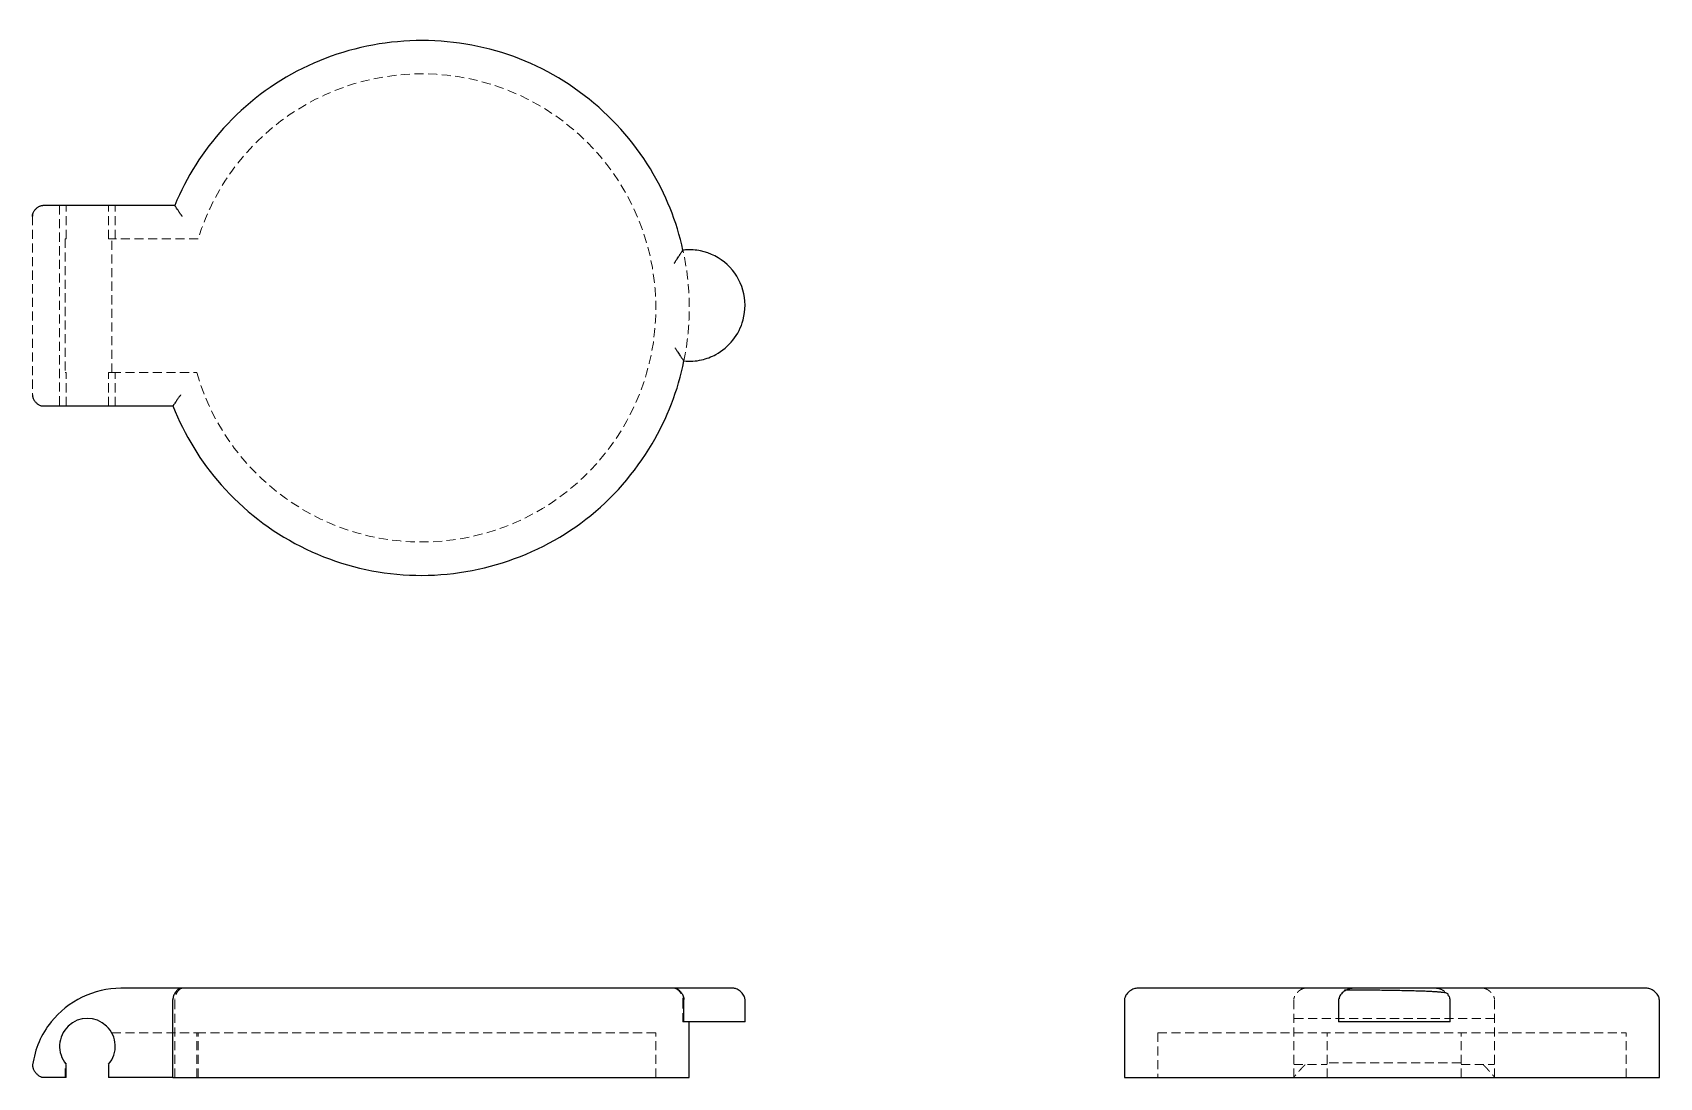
# Model space of a CAD drawing. Header units: millimetres. Extents: x 33 to 261, y 51 to 197.
import ezdxf

# ---------------------------------------------------------------- set-up
doc = ezdxf.new("R2010")
doc.units = ezdxf.units.MM
doc.linetypes.add('HIDDEN', pattern=[1.905, 1.27, -0.635])

msp = doc.modelspace()

# ---------------------------------------------------------------- linework, layer by layer
at = {"color": 7, "linetype": 'Continuous', "lineweight": 25}
for p, q in [((33.29, 171.32), (33.29, 171.11)), ((53.15, 172.61), (45.62, 172.61)), ((45.62, 144.57), (52.9, 144.57)), ((53.97, 63.17), (45.62, 63.17)), ((52.9, 50.71), (52.9, 61.61)), ((124.33, 58.5), (124.33, 61.61)), ((132.86, 58.5), (132.86, 61.61)), ((185.89, 61.61), (185.89, 50.71)), ((215.84, 61.63), (215.82, 61.61)), ((215.83, 61.61), (215.83, 58.5)), ((215.87, 61.61), (215.87, 61.61)), ((215.91, 61.74), (215.89, 61.72)), ((231.41, 58.5), (231.41, 61.61)), ((260.67, 61.61), (260.66, 61.61)), ((260.67, 50.71), (260.67, 61.61)), ((132.86, 58.5), (124.33, 58.5)), ((125.07, 50.71), (125.07, 58.5)), ((231.41, 58.5), (215.83, 58.5)), ((37.99, 50.71), (37.99, 52.54)), ((43.91, 52.54), (43.91, 50.71)), ((37.99, 50.71), (34.83, 50.71)), ((52.9, 50.71), (43.91, 50.71)), ((52.9, 50.71), (125.07, 50.71)), ((185.89, 50.71), (260.67, 50.71))]:
    msp.add_line(p, q, dxfattribs=at)
at = {"color": 7, "linetype": 'HIDDEN', "lineweight": 18}
for p, q in [((33.29, 171.11), (33.29, 145.87)), ((37.05, 172.61), (37.05, 144.57)), ((37.99, 167.94), (37.99, 172.61)), ((43.91, 167.94), (43.91, 172.61)), ((44.84, 167.94), (44.84, 172.61)), ((37.99, 167.94), (37.83, 167.94)), ((37.83, 167.94), (37.83, 149.25)), ((44.36, 167.94), (43.91, 167.94)), ((44.36, 149.25), (44.36, 167.94)), ((56.42, 167.94), (44.36, 167.94)), ((37.83, 149.25), (37.99, 149.25)), ((37.99, 144.57), (37.99, 149.25)), ((43.91, 144.57), (43.91, 149.25)), ((43.91, 149.25), (44.36, 149.25)), ((44.36, 149.25), (56.24, 149.25)), ((44.84, 144.57), (44.84, 149.25)), ((53.15, 50.71), (53.15, 61.61)), ((124.19, 61.61), (124.19, 58.5)), ((185.91, 61.61), (185.9, 61.61)), ((209.57, 50.71), (209.57, 61.61)), ((215.88, 61.75), (215.86, 61.61)), ((215.86, 58.5), (215.86, 61.61)), ((231.32, 61.8), (231.36, 61.61)), ((231.36, 61.61), (231.36, 58.5)), ((237.61, 50.71), (237.61, 61.61)), ((44.36, 56.94), (56.24, 56.94)), ((56.24, 50.71), (56.24, 56.94)), ((56.24, 56.94), (120.4, 56.94)), ((56.42, 50.71), (56.42, 56.94)), ((120.4, 50.71), (120.4, 56.94)), ((124.19, 58.5), (124.33, 58.5)), ((190.57, 56.94), (256, 56.94)), ((190.57, 56.94), (190.57, 50.71)), ((237.61, 58.96), (209.57, 58.96)), ((214.25, 50.71), (214.25, 56.94)), ((232.94, 50.71), (232.94, 56.94)), ((256, 50.71), (256, 56.94)), ((37.83, 50.71), (37.83, 52.73)), ((209.57, 52.54), (214.25, 52.54)), ((232.94, 52.73), (214.25, 52.73)), ((232.94, 52.54), (237.61, 52.54))]:
    msp.add_line(p, q, dxfattribs=at)
at = {"color": 7, "linetype": 'HIDDEN', "lineweight": 18, "flags": 128}
for points in [[(209.57, 61.61), (209.57, 61.61)], [(211.13, 63.17), (211.13, 63.17)], [(236.06, 63.17), (236.06, 63.17)], [(237.61, 61.61), (237.61, 61.61)], [(33.28, 52.49), (33.28, 52.49)], [(34.83, 50.71), (34.83, 50.71)]]:
    msp.add_lwpolyline(points, dxfattribs=at)
at = {"color": 7, "linetype": 'HIDDEN', "lineweight": 18}
for radius, start, end in [(32.72, 196.0377, 162.8329), (37.39, 348.5525, 12.4691)]:
    msp.add_arc((87.68, 158.28), radius, start, end, dxfattribs=at)
at = {"color": 7, "linetype": 'Continuous', "lineweight": 25}
msp.add_arc((40.95, 55.07), 3.89, 319.4642, 220.5358, dxfattribs=at)
for points, knots in [([(124.19, 166.36), (123.3, 170.38), (120.02, 178.55), (110.92, 188.67), (94.08, 197.21), (74.37, 195.45), (59.62, 184.17), (54.79, 176.58), (53.15, 172.61)], [-0.000039, -0.000039, -0.000039, -0.000039, 0.376964, 0.80377, 1.230576, 2.084189, 2.510995, 2.904854, 2.904854, 2.904854, 2.904854]), ([(33.28, 171.06), (33.28, 171.08), (33.27, 171.14), (33.28, 171.24), (33.29, 171.34), (33.32, 171.46), (33.38, 171.61), (33.46, 171.76), (33.58, 171.93), (33.71, 172.09), (33.86, 172.24), (34, 172.35), (34.16, 172.45), (34.3, 172.52), (34.45, 172.57), (34.58, 172.61), (34.67, 172.61), (34.71, 172.61)], [0, 0, 0, 0, 0.039342, 0.085116, 0.137827, 0.198114, 0.266592, 0.357919, 0.453805, 0.552769, 0.635983, 0.714288, 0.786395, 0.851078, 0.907851, 0.957247, 1, 1, 1, 1]), ([(45.62, 172.61), (42.77, 172.61), (39.94, 172.61), (37.41, 172.61), (36.95, 172.61), (36.16, 172.61), (35.15, 172.61), (34.71, 172.61), (34.71, 172.61)], [0, 0, 0, 0, 0.5, 0.5, 0.625, 0.625, 0.75, 1, 1, 1, 1]), ([(54.2, 171.06), (54.18, 171.08), (54.15, 171.14), (54.08, 171.23), (54.01, 171.34), (53.92, 171.46), (53.85, 171.57), (53.76, 171.7), (53.67, 171.84), (53.57, 171.98), (53.46, 172.14), (53.35, 172.31), (53.26, 172.45), (53.2, 172.53), (53.17, 172.58), (53.15, 172.61), (53.15, 172.61), (53.15, 172.61)], [0, 0, 0, 0, 0.036615, 0.08006, 0.130891, 0.189752, 0.257428, 0.291141, 0.396207, 0.470712, 0.533359, 0.673621, 0.790219, 0.851271, 0.90671, 0.95626, 1, 1, 1, 1]), ([(122.97, 164.49), (122.99, 164.52), (123.03, 164.58), (123.09, 164.69), (123.17, 164.82), (123.26, 164.97), (123.39, 165.18), (123.54, 165.4), (123.67, 165.6), (123.78, 165.78), (123.89, 165.93), (123.99, 166.07), (124.06, 166.18), (124.12, 166.26), (124.16, 166.32), (124.18, 166.35), (124.19, 166.35), (124.19, 166.36)], [0, 0, 0, 0, 0.035996, 0.079644, 0.131559, 0.192474, 0.26329, 0.394279, 0.491996, 0.550243, 0.64491, 0.730161, 0.804757, 0.862166, 0.913905, 0.95977, 1, 1, 1, 1]), ([(124.33, 150.86), (125.16, 150.78), (126.69, 150.88), (129.15, 151.8), (131.34, 153.65), (132.97, 156.86), (132.93, 160.88), (130.64, 164.62), (127.38, 166.29), (125.14, 166.44), (124.31, 166.37), (124.19, 166.36)], [-0.0001127, -0.0001127, -0.0001127, -0.0001127, 0.063467, 0.1175623, 0.1987052, 0.2798481, 0.3880387, 0.4962292, 0.6044198, 0.6585151, 0.6679049, 0.6679049, 0.6679049, 0.6679049]), ([(123.08, 152.71), (123.1, 152.68), (123.15, 152.59), (123.24, 152.45), (123.35, 152.27), (123.49, 152.05), (123.64, 151.82), (123.78, 151.62), (123.9, 151.46), (123.99, 151.32), (124.07, 151.2), (124.15, 151.09), (124.21, 151.01), (124.26, 150.94), (124.3, 150.89), (124.32, 150.86), (124.32, 150.86), (124.33, 150.86)], [0, 0, 0, 0, 0.043367, 0.100364, 0.172837, 0.263167, 0.383437, 0.481015, 0.550153, 0.622872, 0.692665, 0.75857, 0.819555, 0.874421, 0.922459, 0.964091, 1, 1, 1, 1]), ([(52.9, 144.57), (54.49, 140.52), (59.27, 132.73), (70.32, 124.16), (88.72, 118.79), (108.02, 124.37), (120.28, 138.44), (123.5, 146.77), (124.33, 150.86)], [-0.000018, -0.000018, -0.000018, -0.000018, 0.399125, 0.831846, 1.264568, 2.130011, 2.562733, 2.945645, 2.945645, 2.945645, 2.945645]), ([(33.29, 146.13), (33.28, 146.11), (33.28, 146.06), (33.28, 145.98), (33.29, 145.9), (33.3, 145.8), (33.33, 145.7), (33.38, 145.57), (33.46, 145.42), (33.58, 145.25), (33.72, 145.09), (33.86, 144.95), (34.01, 144.83), (34.17, 144.74), (34.32, 144.66), (34.46, 144.61), (34.59, 144.58), (34.68, 144.57), (34.71, 144.57)], [0, 0, 0, 0, 0.032826, 0.0700951, 0.111937, 0.1584976, 0.209947, 0.2664894, 0.3578605, 0.4540451, 0.5526641, 0.6381776, 0.7179613, 0.7910522, 0.8562517, 0.9124831, 0.9601181, 1, 1, 1, 1]), ([(53.97, 146.13), (53.96, 146.1), (53.92, 146.05), (53.85, 145.95), (53.78, 145.85), (53.69, 145.72), (53.6, 145.59), (53.51, 145.46), (53.42, 145.33), (53.33, 145.21), (53.22, 145.05), (53.1, 144.88), (53.01, 144.74), (52.95, 144.65), (52.92, 144.61), (52.9, 144.58), (52.9, 144.57), (52.9, 144.57)], [0, 0, 0, 0, 0.036285, 0.079536, 0.130366, 0.189487, 0.257761, 0.325429, 0.396887, 0.463521, 0.534198, 0.67402, 0.790899, 0.851749, 0.907008, 0.956398, 1, 1, 1, 1]), ([(34.71, 144.57), (34.71, 144.57), (35.15, 144.57), (36.16, 144.57), (36.95, 144.57), (37.41, 144.57), (39.94, 144.57), (42.77, 144.57), (45.62, 144.57)], [0, 0, 0, 0, 0.25, 0.375, 0.375, 0.5, 0.5, 1, 1, 1, 1]), ([(45.62, 63.17), (41.89, 63.17), (36.02, 60.33), (33.61, 54.67), (33.29, 52.49)], [0.0500543, 0.0500543, 0.0500543, 0.0500543, 0.3638313, 0.5493864, 0.5493864, 0.5493864, 0.5493864]), ([(53.97, 63.17), (53.96, 63.17), (53.92, 63.17), (53.85, 63.15), (53.78, 63.12), (53.69, 63.08), (53.6, 63.01), (53.51, 62.93), (53.42, 62.84), (53.33, 62.74), (53.22, 62.59), (53.1, 62.39), (53.01, 62.17), (52.95, 61.99), (52.92, 61.86), (52.9, 61.73), (52.9, 61.65), (52.9, 61.61)], [0, 0, 0, 0, 0.036285, 0.079536, 0.130366, 0.189487, 0.257761, 0.325429, 0.396887, 0.463521, 0.534198, 0.67402, 0.790899, 0.851749, 0.907008, 0.956398, 1, 1, 1, 1]), ([(123.08, 63.17), (122.46, 63.17), (121.2, 63.17), (117.52, 63.17), (115.1, 63.17), (110.8, 63.17), (109.25, 63.17), (105.97, 63.17), (100.78, 63.17), (93.06, 63.17), (87.14, 63.17), (83.22, 63.17), (81.26, 63.17), (77.43, 63.17), (75.55, 63.17), (71.92, 63.17), (70.17, 63.17), (65.17, 63.17), (62.19, 63.17), (57.27, 63.17), (55.32, 63.17), (53.97, 63.17)], [0, 0, 0, 0, 0.125, 0.125, 0.25, 0.25, 0.3125, 0.3125, 0.375, 0.5, 0.5625, 0.5625, 0.625, 0.625, 0.6875, 0.6875, 0.75, 0.75, 0.875, 0.875, 1, 1, 1, 1]), ([(123.08, 63.17), (123.1, 63.17), (123.15, 63.17), (123.24, 63.15), (123.35, 63.1), (123.49, 63.03), (123.64, 62.91), (123.78, 62.77), (123.9, 62.65), (123.99, 62.52), (124.07, 62.38), (124.15, 62.24), (124.21, 62.1), (124.26, 61.97), (124.3, 61.84), (124.32, 61.72), (124.32, 61.65), (124.33, 61.61)], [0, 0, 0, 0, 0.043367, 0.100364, 0.172837, 0.263167, 0.383437, 0.481015, 0.550153, 0.622872, 0.692665, 0.75857, 0.819555, 0.874421, 0.922459, 0.964091, 1, 1, 1, 1]), ([(131.3, 63.17), (131.3, 63.17), (131.25, 63.17), (131.03, 63.17), (130.86, 63.17), (130.41, 63.17), (130.14, 63.17), (129.5, 63.17), (129.14, 63.17), (128.34, 63.17), (127.91, 63.17), (126.99, 63.17), (126.52, 63.17), (125.06, 63.17), (124.06, 63.17), (123.08, 63.17)], [0, 0, 0, 0, 0.125, 0.125, 0.25, 0.25, 0.375, 0.375, 0.5, 0.5, 0.625, 0.625, 0.75, 0.75, 1, 1, 1, 1]), ([(132.86, 61.61), (132.85, 61.68), (132.84, 61.84), (132.69, 62.21), (132.35, 62.66), (131.9, 63), (131.53, 63.15), (131.37, 63.16), (131.3, 63.17)], [0, 0, 0, 0, 0.088661, 0.203849, 0.499447, 0.796044, 0.911048, 1, 1, 1, 1]), ([(187.62, 63.17), (187.45, 63.15), (187.07, 63.1), (186.44, 62.66), (185.97, 62.07), (185.92, 61.76), (185.89, 61.61)], [0, 0, 0, 0, 0.232811, 0.496154, 0.761228, 1, 1, 1, 1]), ([(217.71, 63.17), (213.79, 63.17), (210.02, 63.17), (203.07, 63.17), (199.87, 63.17), (195.81, 63.17), (194.58, 63.17), (192.4, 63.17), (189.55, 63.17), (188.01, 63.17), (187.62, 63.17)], [0, 0, 0, 0, 0.25, 0.25, 0.5, 0.5, 0.625, 0.625, 0.75, 1, 1, 1, 1]), ([(216.71, 62.8), (216.62, 62.75), (216.34, 62.59), (216.07, 62.24), (215.9, 61.9), (215.88, 61.78), (215.88, 61.75)], [0, 0, 0, 0, 0.2229, 0.743898, 0.943552, 1, 1, 1, 1]), ([(231.16, 62.18), (231.16, 62.2), (231.15, 62.27), (231.13, 62.36), (231.03, 62.44), (230.81, 62.52), (230.47, 62.58), (230.01, 62.63), (229.45, 62.67), (228.84, 62.71), (228.12, 62.74), (227.3, 62.77), (226.39, 62.8), (225.42, 62.82), (224.4, 62.84), (223.37, 62.86), (222.35, 62.88), (221.36, 62.89), (220.44, 62.9), (219.6, 62.91), (218.85, 62.92), (218.22, 62.92), (217.7, 62.92), (217.26, 62.92), (216.92, 62.91), (216.72, 62.9), (216.62, 62.88), (216.64, 62.86), (216.65, 62.86)], [0, 0, 0, 0, 0.008392, 0.036957, 0.079868, 0.115886, 0.157068, 0.20269, 0.239373, 0.277805, 0.317713, 0.35884, 0.400903, 0.443627, 0.486781, 0.530128, 0.573401, 0.616363, 0.6588, 0.700441, 0.741008, 0.780288, 0.818087, 0.854205, 0.899219, 0.939923, 0.97591, 1, 1, 1, 1]), ([(229.49, 63.17), (229.66, 63.17), (229.77, 63.17), (229.87, 63.17), (229.86, 63.17), (229.66, 63.17), (229.28, 63.17), (228.43, 63.17), (228.1, 63.17), (227.36, 63.17), (226.95, 63.17), (226.08, 63.17), (225.62, 63.17), (224.66, 63.17), (223.67, 63.17), (222.69, 63.17), (221.72, 63.17), (221.26, 63.17), (220.38, 63.17), (219.96, 63.17), (219.21, 63.17), (218.87, 63.17), (218.29, 63.17), (218.05, 63.17), (217.67, 63.17), (217.54, 63.17), (217.3, 63.17), (217.38, 63.17), (217.71, 63.17)], [0, 0, 0, 0, 0.0625, 0.0625, 0.125, 0.125, 0.25, 0.25, 0.3125, 0.3125, 0.375, 0.375, 0.4375, 0.4375, 0.5, 0.5625, 0.5625, 0.625, 0.625, 0.6875, 0.6875, 0.75, 0.75, 0.8125, 0.8125, 0.875, 0.875, 1, 1, 1, 1]), ([(258.94, 63.17), (258.77, 63.17), (258.43, 63.17), (257.45, 63.17), (256.8, 63.17), (255.21, 63.17), (254.27, 63.17), (252.13, 63.17), (250.92, 63.17), (246.96, 63.17), (243.86, 63.17), (237.05, 63.17), (233.34, 63.17), (229.49, 63.17)], [0, 0, 0, 0, 0.125, 0.125, 0.25, 0.25, 0.375, 0.375, 0.5, 0.5, 0.75, 0.75, 1, 1, 1, 1]), ([(231.15, 62.17), (231.17, 62.16), (231.24, 62.07), (231.3, 61.94), (231.32, 61.82), (231.32, 61.8)], [0, 0, 0, 0, 0.13563, 0.877484, 1, 1, 1, 1]), ([(231.41, 61.61), (231.4, 61.64), (231.39, 61.69), (231.36, 61.75), (231.33, 61.8), (231.33, 61.8)], [0, 0, 0, 0, 0.5026689, 0.9509826, 1, 1, 1, 1]), ([(260.65, 61.61), (260.63, 61.76), (260.58, 62.07), (260.12, 62.66), (259.49, 63.1), (259.12, 63.15), (258.94, 63.17)], [0, 0, 0, 0, 0.23811, 0.504156, 0.768313, 1, 1, 1, 1]), ([(33.29, 52.49), (33.28, 52.46), (33.28, 52.41), (33.28, 52.33), (33.29, 52.25), (33.3, 52.15), (33.33, 52.04), (33.38, 51.9), (33.46, 51.73), (33.58, 51.54), (33.72, 51.36), (33.86, 51.19), (34.01, 51.06), (34.17, 50.94), (34.32, 50.86), (34.46, 50.79), (34.59, 50.74), (34.68, 50.72), (34.71, 50.71)], [0, 0, 0, 0, 0.032826, 0.0700951, 0.111937, 0.1584976, 0.209947, 0.2664894, 0.3578605, 0.4540451, 0.5526641, 0.6381776, 0.7179613, 0.7910522, 0.8562517, 0.9124831, 0.9601181, 1, 1, 1, 1])]:
    msp.add_open_spline(points, degree=3, knots=knots, dxfattribs=at)
at = {"color": 7, "linetype": 'HIDDEN', "lineweight": 18}
for points, knots in [([(54.2, 63.17), (54.18, 63.17), (54.15, 63.17), (54.08, 63.15), (54.01, 63.12), (53.92, 63.08), (53.85, 63.02), (53.76, 62.95), (53.67, 62.85), (53.57, 62.73), (53.46, 62.58), (53.35, 62.39), (53.26, 62.17), (53.2, 61.99), (53.17, 61.86), (53.15, 61.73), (53.15, 61.65), (53.15, 61.61)], [0, 0, 0, 0, 0.036615, 0.08006, 0.130891, 0.189752, 0.257428, 0.291141, 0.396207, 0.470712, 0.533359, 0.673621, 0.790219, 0.851271, 0.90671, 0.95626, 1, 1, 1, 1]), ([(122.97, 63.17), (122.99, 63.17), (123.03, 63.17), (123.09, 63.15), (123.17, 63.13), (123.26, 63.09), (123.39, 63.01), (123.54, 62.9), (123.67, 62.76), (123.78, 62.63), (123.89, 62.48), (123.99, 62.31), (124.06, 62.15), (124.12, 62), (124.16, 61.86), (124.18, 61.73), (124.19, 61.65), (124.19, 61.61)], [0, 0, 0, 0, 0.035996, 0.079644, 0.131559, 0.192474, 0.26329, 0.394279, 0.491996, 0.550243, 0.64491, 0.730161, 0.804757, 0.862166, 0.913905, 0.95977, 1, 1, 1, 1]), ([(187.62, 63.17), (187.53, 63.17), (187.39, 63.17), (187.49, 63.17), (187.52, 63.17)], [0, 0, 0, 0, 0.675487, 1, 1, 1, 1]), ([(211.13, 63.17), (211.1, 63.17), (211.05, 63.17), (210.95, 63.15), (210.85, 63.12), (210.72, 63.08), (210.59, 63.01), (210.46, 62.93), (210.33, 62.84), (210.21, 62.74), (210.05, 62.59), (209.88, 62.39), (209.74, 62.17), (209.65, 61.99), (209.61, 61.86), (209.58, 61.73), (209.57, 61.65), (209.57, 61.61)], [0, 0, 0, 0, 0.036285, 0.079536, 0.130366, 0.189487, 0.257761, 0.325429, 0.396887, 0.463521, 0.534198, 0.67402, 0.790899, 0.851749, 0.907008, 0.956398, 1, 1, 1, 1]), ([(217.71, 63.17), (217.49, 63.14), (217.13, 63.1), (216.83, 62.89), (216.71, 62.8)], [0, 0, 0, 0, 0.604259, 1, 1, 1, 1]), ([(229.49, 63.17), (229.71, 63.14), (230.08, 63.09), (230.48, 62.85), (230.85, 62.59), (231.03, 62.34), (231.15, 62.17)], [0, 0, 0, 0, 0.334961, 0.57066, 0.701492, 1, 1, 1, 1]), ([(236.06, 63.17), (236.08, 63.17), (236.14, 63.17), (236.23, 63.15), (236.34, 63.12), (236.46, 63.08), (236.57, 63.02), (236.7, 62.95), (236.84, 62.85), (236.98, 62.73), (237.14, 62.58), (237.31, 62.39), (237.45, 62.17), (237.53, 61.99), (237.58, 61.86), (237.61, 61.73), (237.61, 61.65), (237.61, 61.61)], [0, 0, 0, 0, 0.036615, 0.08006, 0.130891, 0.189752, 0.257428, 0.291141, 0.396207, 0.470712, 0.533359, 0.673621, 0.790219, 0.851271, 0.90671, 0.95626, 1, 1, 1, 1]), ([(211.13, 52.49), (211.11, 52.46), (211.06, 52.41), (210.98, 52.33), (210.9, 52.25), (210.8, 52.15), (210.7, 52.04), (210.57, 51.9), (210.42, 51.73), (210.25, 51.54), (210.09, 51.36), (209.95, 51.19), (209.83, 51.06), (209.74, 50.94), (209.66, 50.86), (209.61, 50.79), (209.58, 50.74), (209.57, 50.72), (209.57, 50.71)], [0, 0, 0, 0, 0.032826, 0.0700951, 0.111937, 0.1584976, 0.209947, 0.2664894, 0.3578605, 0.4540451, 0.5526641, 0.6381776, 0.7179613, 0.7910522, 0.8562517, 0.9124831, 0.9601181, 1, 1, 1, 1]), ([(236.06, 52.49), (236.08, 52.46), (236.14, 52.4), (236.24, 52.3), (236.34, 52.19), (236.46, 52.06), (236.61, 51.91), (236.76, 51.73), (236.93, 51.54), (237.09, 51.36), (237.24, 51.2), (237.35, 51.07), (237.45, 50.95), (237.52, 50.86), (237.57, 50.79), (237.61, 50.74), (237.61, 50.72), (237.61, 50.71)], [0, 0, 0, 0, 0.039342, 0.085116, 0.137827, 0.198114, 0.266592, 0.357919, 0.453805, 0.552769, 0.635983, 0.714288, 0.786395, 0.851078, 0.907851, 0.957247, 1, 1, 1, 1])]:
    msp.add_open_spline(points, degree=3, knots=knots, dxfattribs=at)
at = {"color": 7, "linetype": 'Continuous', "lineweight": 25}
msp.add_open_spline([(34.83, 50.71), (34.79, 50.71), (34.75, 50.71), (34.71, 50.71)], degree=3, dxfattribs=at)

doc.saveas('drawing.dxf')
